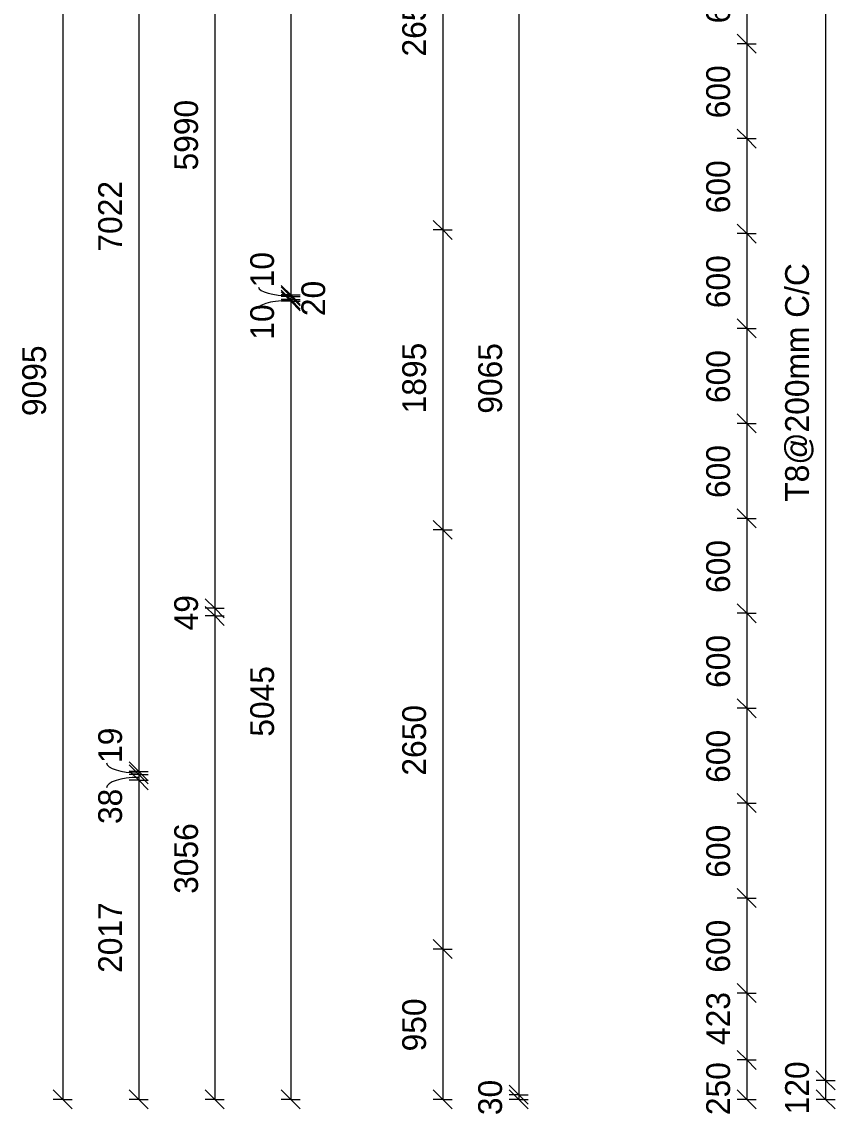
# Model space of a CAD drawing. Header units: millimetres. Extents: x -7053 to 9803, y -2516 to 13195.
# Drawn here: x -7053 to -1917, y -1494 to 5415 of the extents above; entities that cross this region are included whole.
import ezdxf

# ---------------------------------------------------------------- set-up
doc = ezdxf.new("R2010")
doc.units = ezdxf.units.MM
doc.layers.add('A-ANNO-DIMS', color=211, linetype='Continuous', lineweight=9)
doc.layers.add('A-ANNO-DIMS-60', color=211, linetype='Continuous', lineweight=9)
doc.styles.add('Nirmala UI Semilight', font='NirmalaS.ttf', dxfattribs={"height": 150})
doc.dimstyles.new('Arrow_Filled_-_2_5_NI_UI', dxfattribs={"dimscale": 304.8, "dimtxt": 157.104592, "dimasz": 0.393701, "dimexe": 0.19685, "dimexo": 0.0625, "dimgap": 0.19685, "dimtad": 1, "dimdec": 4, "dimzin": 0, "dimdsep": 46, "dimtxsty": 'Nirmala UI Semilight', "dimblk1": 'OBLIQUE', "dimblk2": 'OBLIQUE', "dimsah": 1, "dimcen": 0.09, "dimazin": 0, "dimtfac": 1, "dimtdec": 4, "dimtix": 1, "dimtmove": 0, "dimatfit": 3, "dimfxl": 0.19685, "dimfxlon": 1, "dimtvp": 1, "dimtolj": 1, "dimtzin": 0, "dimarcsym": 2})
doc.dimstyles.new('Arrow_Filled_-_2_5_NI_UI_1', dxfattribs={"dimscale": 304.8, "dimtxt": 157.104592, "dimasz": 0.393701, "dimexe": 0.19685, "dimexo": 0.0625, "dimgap": 0.19685, "dimtad": 1, "dimdec": 4, "dimzin": 0, "dimdsep": 46, "dimtxsty": 'Nirmala UI Semilight', "dimblk1": 'OBLIQUE', "dimblk2": 'OBLIQUE', "dimsah": 1, "dimcen": 0.09, "dimazin": 0, "dimtfac": 1, "dimtdec": 4, "dimtix": 1, "dimtmove": 2, "dimatfit": 3, "dimfxl": 0.19685, "dimfxlon": 1, "dimtvp": 1, "dimtolj": 1, "dimtzin": 0, "dimarcsym": 2})
doc.dimstyles.new('Arrow_Filled_-_2_5_NI_UI_2', dxfattribs={"dimscale": 304.8, "dimtxt": 157.104592, "dimasz": 0.393701, "dimexe": 0.19685, "dimexo": 0.0625, "dimgap": 0.19685, "dimtad": 1, "dimdec": 4, "dimzin": 0, "dimdsep": 46, "dimtxsty": 'Nirmala UI Semilight', "dimblk1": 'OBLIQUE', "dimblk2": 'OBLIQUE', "dimsah": 1, "dimcen": 0.09, "dimazin": 0, "dimtfac": 1, "dimtdec": 4, "dimtix": 1, "dimtmove": 1, "dimatfit": 3, "dimfxl": 0.19685, "dimfxlon": 1, "dimtvp": 1, "dimtolj": 1, "dimtzin": 0, "dimarcsym": 2})

# ---------------------------------------------------------------- blocks, each defined once
blk = doc.blocks.new('DIMBLOCK13-Elevation Front')
at = {"layer": 'A-ANNO-DIMS-60'}
for p, q in [((-3914.9, 7700), (-3974.9, 7760)), ((-3914.9, 7700), (-3974.9, 7700)), ((-3914.9, 7700), (-3914.9, -1365)), ((-3914.9, 7700), (-3854.9, 7640)), ((-3914.9, 7700), (-3854.9, 7700)), ((-3914.9, -1365), (-3974.9, -1305)), ((-3914.9, -1365), (-3974.9, -1365)), ((-3914.9, -1365), (-3854.9, -1425)), ((-3914.9, -1365), (-3854.9, -1365))]:
    blk.add_line(p, q, dxfattribs=at)
at = {"layer": 'A-ANNO-DIMS-60', "color": 0, "insert": (-4170.6, 2939), "char_height": 150, "width": 548.438, "attachment_point": 1, "rotation": 90, "line_spacing_factor": 1.142579, "style": 'Nirmala UI Semilight'}
blk.add_mtext('9065', dxfattribs=at)
blk = doc.blocks.new('_Oblique')
at = {"color": 0, "linetype": 'ByBlock', "lineweight": -2}
blk.add_line((-0.5, -0.5), (0.5, 0.5), dxfattribs=at)
blk = doc.blocks.new('DIMBLOCK14-Elevation Front')
at = {"layer": 'A-ANNO-DIMS-60'}
for p, q in [((-3914.9, -1365), (-3974.9, -1305)), ((-3914.9, -1395), (-3974.9, -1335)), ((-3914.9, -1365), (-3974.9, -1365)), ((-3914.9, -1365), (-3914.9, -1395)), ((-3914.9, -1365), (-3854.9, -1425)), ((-3914.9, -1365), (-3854.9, -1365)), ((-3914.9, -1395), (-3974.9, -1395)), ((-3914.9, -1395), (-3854.9, -1455)), ((-3914.9, -1395), (-3854.9, -1395))]:
    blk.add_line(p, q, dxfattribs=at)
at = {"layer": 'A-ANNO-DIMS-60', "color": 0, "insert": (-4170.6, -1494.3), "char_height": 150, "width": 274.219, "attachment_point": 1, "rotation": 90, "line_spacing_factor": 1.142579, "style": 'Nirmala UI Semilight'}
blk.add_mtext('30', dxfattribs=at)
blk = doc.blocks.new('DIMBLOCK19-Elevation Front')
at = {"layer": 'A-ANNO-DIMS-60'}
for p, q in [((-1976.7, 7580), (-2036.7, 7640)), ((-1976.7, 7580), (-2036.7, 7580)), ((-1976.7, 7580), (-1976.7, -1275)), ((-1976.7, 7580), (-1916.7, 7520)), ((-1976.7, 7580), (-1916.7, 7580)), ((-1976.7, -1275), (-2036.7, -1215)), ((-1976.7, -1275), (-2036.7, -1275)), ((-1976.7, -1275), (-1916.7, -1335)), ((-1976.7, -1275), (-1916.7, -1275))]:
    blk.add_line(p, q, dxfattribs=at)
at = {"layer": 'A-ANNO-DIMS-60', "color": 0, "insert": (-2232.4, 2382.7), "char_height": 150, "width": 1847.55, "attachment_point": 1, "rotation": 90, "line_spacing_factor": 1.142579, "style": 'Nirmala UI Semilight'}
blk.add_mtext('T8@200mm C/C', dxfattribs=at)
blk = doc.blocks.new('DIMBLOCK20-Elevation Front')
at = {"layer": 'A-ANNO-DIMS-60'}
for p, q in [((-1976.7, -1275), (-2036.7, -1215)), ((-1976.7, -1275), (-2036.7, -1275)), ((-1976.7, -1275), (-1976.7, -1395)), ((-1976.7, -1275), (-1916.7, -1335)), ((-1976.7, -1275), (-1916.7, -1275)), ((-1976.7, -1395), (-2036.7, -1335)), ((-1976.7, -1395), (-2036.7, -1395)), ((-1976.7, -1395), (-1916.7, -1455)), ((-1976.7, -1395), (-1916.7, -1395))]:
    blk.add_line(p, q, dxfattribs=at)
at = {"layer": 'A-ANNO-DIMS-60', "color": 0, "insert": (-2232.4, -1489.2), "char_height": 150, "width": 370.196, "attachment_point": 1, "rotation": 90, "line_spacing_factor": 1.142579, "style": 'Nirmala UI Semilight'}
blk.add_mtext('120', dxfattribs=at)
blk = doc.blocks.new('DIMBLOCK25-Elevation Front')
at = {"layer": 'A-ANNO-DIMS-60'}
for p, q in [((-2474.9, 5877.5), (-2534.9, 5937.5)), ((-2474.9, 5877.5), (-2534.9, 5877.5)), ((-2474.9, 5877.5), (-2474.9, 5277.5)), ((-2474.9, 5877.5), (-2414.9, 5817.5)), ((-2474.9, 5877.5), (-2414.9, 5877.5)), ((-2474.9, 5277.5), (-2534.9, 5337.5)), ((-2474.9, 5277.5), (-2534.9, 5277.5)), ((-2474.9, 5277.5), (-2414.9, 5217.5)), ((-2474.9, 5277.5), (-2414.9, 5277.5))]:
    blk.add_line(p, q, dxfattribs=at)
at = {"layer": 'A-ANNO-DIMS-60', "color": 0, "insert": (-2730.6, 5406.1), "char_height": 150, "width": 411.328, "attachment_point": 1, "rotation": 90, "line_spacing_factor": 1.142579, "style": 'Nirmala UI Semilight'}
blk.add_mtext('600', dxfattribs=at)
blk = doc.blocks.new('DIMBLOCK26-Elevation Front')
at = {"layer": 'A-ANNO-DIMS-60'}
for p, q in [((-2474.9, 5277.5), (-2534.9, 5337.5)), ((-2474.9, 5277.5), (-2534.9, 5277.5)), ((-2474.9, 5277.5), (-2474.9, 4677.5)), ((-2474.9, 5277.5), (-2414.9, 5217.5)), ((-2474.9, 5277.5), (-2414.9, 5277.5)), ((-2474.9, 4677.5), (-2534.9, 4737.5)), ((-2474.9, 4677.5), (-2534.9, 4677.5)), ((-2474.9, 4677.5), (-2414.9, 4617.5)), ((-2474.9, 4677.5), (-2414.9, 4677.5))]:
    blk.add_line(p, q, dxfattribs=at)
at = {"layer": 'A-ANNO-DIMS-60', "color": 0, "insert": (-2730.6, 4806.1), "char_height": 150, "width": 411.328, "attachment_point": 1, "rotation": 90, "line_spacing_factor": 1.142579, "style": 'Nirmala UI Semilight'}
blk.add_mtext('600', dxfattribs=at)
blk = doc.blocks.new('DIMBLOCK27-Elevation Front')
at = {"layer": 'A-ANNO-DIMS-60'}
for p, q in [((-2474.9, 4677.5), (-2534.9, 4737.5)), ((-2474.9, 4677.5), (-2534.9, 4677.5)), ((-2474.9, 4677.5), (-2474.9, 4077.5)), ((-2474.9, 4677.5), (-2414.9, 4617.5)), ((-2474.9, 4677.5), (-2414.9, 4677.5)), ((-2474.9, 4077.5), (-2534.9, 4137.5)), ((-2474.9, 4077.5), (-2534.9, 4077.5)), ((-2474.9, 4077.5), (-2414.9, 4017.5)), ((-2474.9, 4077.5), (-2414.9, 4077.5))]:
    blk.add_line(p, q, dxfattribs=at)
at = {"layer": 'A-ANNO-DIMS-60', "color": 0, "insert": (-2730.6, 4206.1), "char_height": 150, "width": 411.328, "attachment_point": 1, "rotation": 90, "line_spacing_factor": 1.142579, "style": 'Nirmala UI Semilight'}
blk.add_mtext('600', dxfattribs=at)
blk = doc.blocks.new('DIMBLOCK28-Elevation Front')
at = {"layer": 'A-ANNO-DIMS-60'}
for p, q in [((-2474.9, 4077.5), (-2534.9, 4137.5)), ((-2474.9, 4077.5), (-2534.9, 4077.5)), ((-2474.9, 4077.5), (-2474.9, 3477.5)), ((-2474.9, 4077.5), (-2414.9, 4017.5)), ((-2474.9, 4077.5), (-2414.9, 4077.5)), ((-2474.9, 3477.5), (-2534.9, 3537.5)), ((-2474.9, 3477.5), (-2534.9, 3477.5)), ((-2474.9, 3477.5), (-2414.9, 3417.5)), ((-2474.9, 3477.5), (-2414.9, 3477.5))]:
    blk.add_line(p, q, dxfattribs=at)
at = {"layer": 'A-ANNO-DIMS-60', "color": 0, "insert": (-2730.6, 3606.1), "char_height": 150, "width": 411.328, "attachment_point": 1, "rotation": 90, "line_spacing_factor": 1.142579, "style": 'Nirmala UI Semilight'}
blk.add_mtext('600', dxfattribs=at)
blk = doc.blocks.new('DIMBLOCK29-Elevation Front')
at = {"layer": 'A-ANNO-DIMS-60'}
for p, q in [((-2474.9, 3477.5), (-2534.9, 3537.5)), ((-2474.9, 3477.5), (-2534.9, 3477.5)), ((-2474.9, 3477.5), (-2474.9, 2877.5)), ((-2474.9, 3477.5), (-2414.9, 3417.5)), ((-2474.9, 3477.5), (-2414.9, 3477.5)), ((-2474.9, 2877.5), (-2534.9, 2937.5)), ((-2474.9, 2877.5), (-2534.9, 2877.5)), ((-2474.9, 2877.5), (-2414.9, 2817.5)), ((-2474.9, 2877.5), (-2414.9, 2877.5))]:
    blk.add_line(p, q, dxfattribs=at)
at = {"layer": 'A-ANNO-DIMS-60', "color": 0, "insert": (-2730.6, 3006.1), "char_height": 150, "width": 411.328, "attachment_point": 1, "rotation": 90, "line_spacing_factor": 1.142579, "style": 'Nirmala UI Semilight'}
blk.add_mtext('600', dxfattribs=at)
blk = doc.blocks.new('DIMBLOCK30-Elevation Front')
at = {"layer": 'A-ANNO-DIMS-60'}
for p, q in [((-2474.9, 2877.5), (-2534.9, 2937.5)), ((-2474.9, 2877.5), (-2534.9, 2877.5)), ((-2474.9, 2877.5), (-2474.9, 2277.5)), ((-2474.9, 2877.5), (-2414.9, 2817.5)), ((-2474.9, 2877.5), (-2414.9, 2877.5)), ((-2474.9, 2277.5), (-2534.9, 2337.5)), ((-2474.9, 2277.5), (-2534.9, 2277.5)), ((-2474.9, 2277.5), (-2414.9, 2217.5)), ((-2474.9, 2277.5), (-2414.9, 2277.5))]:
    blk.add_line(p, q, dxfattribs=at)
at = {"layer": 'A-ANNO-DIMS-60', "color": 0, "insert": (-2730.6, 2406.1), "char_height": 150, "width": 411.328, "attachment_point": 1, "rotation": 90, "line_spacing_factor": 1.142579, "style": 'Nirmala UI Semilight'}
blk.add_mtext('600', dxfattribs=at)
blk = doc.blocks.new('DIMBLOCK31-Elevation Front')
at = {"layer": 'A-ANNO-DIMS-60'}
for p, q in [((-2474.9, 2277.5), (-2534.9, 2337.5)), ((-2474.9, 2277.5), (-2534.9, 2277.5)), ((-2474.9, 2277.5), (-2474.9, 1677.5)), ((-2474.9, 2277.5), (-2414.9, 2217.5)), ((-2474.9, 2277.5), (-2414.9, 2277.5)), ((-2474.9, 1677.5), (-2534.9, 1737.5)), ((-2474.9, 1677.5), (-2534.9, 1677.5)), ((-2474.9, 1677.5), (-2414.9, 1617.5)), ((-2474.9, 1677.5), (-2414.9, 1677.5))]:
    blk.add_line(p, q, dxfattribs=at)
at = {"layer": 'A-ANNO-DIMS-60', "color": 0, "insert": (-2730.6, 1806.1), "char_height": 150, "width": 411.328, "attachment_point": 1, "rotation": 90, "line_spacing_factor": 1.142579, "style": 'Nirmala UI Semilight'}
blk.add_mtext('600', dxfattribs=at)
blk = doc.blocks.new('DIMBLOCK32-Elevation Front')
at = {"layer": 'A-ANNO-DIMS-60'}
for p, q in [((-2474.9, 1677.5), (-2534.9, 1737.5)), ((-2474.9, 1677.5), (-2534.9, 1677.5)), ((-2474.9, 1677.5), (-2474.9, 1077.5)), ((-2474.9, 1677.5), (-2414.9, 1617.5)), ((-2474.9, 1677.5), (-2414.9, 1677.5)), ((-2474.9, 1077.5), (-2534.9, 1137.5)), ((-2474.9, 1077.5), (-2534.9, 1077.5)), ((-2474.9, 1077.5), (-2414.9, 1017.5)), ((-2474.9, 1077.5), (-2414.9, 1077.5))]:
    blk.add_line(p, q, dxfattribs=at)
at = {"layer": 'A-ANNO-DIMS-60', "color": 0, "insert": (-2730.6, 1206.1), "char_height": 150, "width": 411.328, "attachment_point": 1, "rotation": 90, "line_spacing_factor": 1.142579, "style": 'Nirmala UI Semilight'}
blk.add_mtext('600', dxfattribs=at)
blk = doc.blocks.new('DIMBLOCK33-Elevation Front')
at = {"layer": 'A-ANNO-DIMS-60'}
for p, q in [((-2474.9, 1077.5), (-2534.9, 1137.5)), ((-2474.9, 1077.5), (-2534.9, 1077.5)), ((-2474.9, 1077.5), (-2474.9, 477.5)), ((-2474.9, 1077.5), (-2414.9, 1017.5)), ((-2474.9, 1077.5), (-2414.9, 1077.5)), ((-2474.9, 477.5), (-2534.9, 537.5)), ((-2474.9, 477.5), (-2534.9, 477.5)), ((-2474.9, 477.5), (-2414.9, 417.5)), ((-2474.9, 477.5), (-2414.9, 477.5))]:
    blk.add_line(p, q, dxfattribs=at)
at = {"layer": 'A-ANNO-DIMS-60', "color": 0, "insert": (-2730.6, 606.1), "char_height": 150, "width": 411.328, "attachment_point": 1, "rotation": 90, "line_spacing_factor": 1.142579, "style": 'Nirmala UI Semilight'}
blk.add_mtext('600', dxfattribs=at)
blk = doc.blocks.new('DIMBLOCK34-Elevation Front')
at = {"layer": 'A-ANNO-DIMS-60'}
for p, q in [((-2474.9, 477.5), (-2534.9, 537.5)), ((-2474.9, 477.5), (-2534.9, 477.5)), ((-2474.9, 477.5), (-2474.9, -122.5)), ((-2474.9, 477.5), (-2414.9, 417.5)), ((-2474.9, 477.5), (-2414.9, 477.5)), ((-2474.9, -122.5), (-2534.9, -62.5)), ((-2474.9, -122.5), (-2534.9, -122.5)), ((-2474.9, -122.5), (-2414.9, -182.5)), ((-2474.9, -122.5), (-2414.9, -122.5))]:
    blk.add_line(p, q, dxfattribs=at)
at = {"layer": 'A-ANNO-DIMS-60', "color": 0, "insert": (-2730.6, 6.1), "char_height": 150, "width": 411.328, "attachment_point": 1, "rotation": 90, "line_spacing_factor": 1.142579, "style": 'Nirmala UI Semilight'}
blk.add_mtext('600', dxfattribs=at)
blk = doc.blocks.new('DIMBLOCK35-Elevation Front')
at = {"layer": 'A-ANNO-DIMS-60'}
for p, q in [((-2474.9, -122.5), (-2534.9, -62.5)), ((-2474.9, -122.5), (-2534.9, -122.5)), ((-2474.9, -122.5), (-2474.9, -722.5)), ((-2474.9, -122.5), (-2414.9, -182.5)), ((-2474.9, -122.5), (-2414.9, -122.5)), ((-2474.9, -722.5), (-2534.9, -662.5)), ((-2474.9, -722.5), (-2534.9, -722.5)), ((-2474.9, -722.5), (-2414.9, -782.5)), ((-2474.9, -722.5), (-2414.9, -722.5))]:
    blk.add_line(p, q, dxfattribs=at)
at = {"layer": 'A-ANNO-DIMS-60', "color": 0, "insert": (-2730.6, -593.9), "char_height": 150, "width": 411.328, "attachment_point": 1, "rotation": 90, "line_spacing_factor": 1.142579, "style": 'Nirmala UI Semilight'}
blk.add_mtext('600', dxfattribs=at)
blk = doc.blocks.new('DIMBLOCK36-Elevation Front')
at = {"layer": 'A-ANNO-DIMS-60'}
for p, q in [((-2474.9, -722.5), (-2534.9, -662.5)), ((-2474.9, -722.5), (-2534.9, -722.5)), ((-2474.9, -722.5), (-2474.9, -1145)), ((-2474.9, -722.5), (-2414.9, -782.5)), ((-2474.9, -722.5), (-2414.9, -722.5)), ((-2474.9, -1145), (-2534.9, -1085)), ((-2474.9, -1145), (-2534.9, -1145)), ((-2474.9, -1145), (-2414.9, -1205)), ((-2474.9, -1145), (-2414.9, -1145))]:
    blk.add_line(p, q, dxfattribs=at)
at = {"layer": 'A-ANNO-DIMS-60', "color": 0, "insert": (-2730.6, -1051.1), "char_height": 150, "width": 414.756, "attachment_point": 1, "rotation": 90, "line_spacing_factor": 1.142579, "style": 'Nirmala UI Semilight'}
blk.add_mtext('423', dxfattribs=at)
blk = doc.blocks.new('DIMBLOCK37-Elevation Front')
at = {"layer": 'A-ANNO-DIMS-60'}
for p, q in [((-2474.9, -1145), (-2534.9, -1085)), ((-2474.9, -1145), (-2534.9, -1145)), ((-2474.9, -1145), (-2474.9, -1395)), ((-2474.9, -1145), (-2414.9, -1205)), ((-2474.9, -1145), (-2414.9, -1145)), ((-2474.9, -1395), (-2534.9, -1335)), ((-2474.9, -1395), (-2534.9, -1395)), ((-2474.9, -1395), (-2414.9, -1455)), ((-2474.9, -1395), (-2414.9, -1395))]:
    blk.add_line(p, q, dxfattribs=at)
at = {"layer": 'A-ANNO-DIMS-60', "color": 0, "insert": (-2730.6, -1494.2), "char_height": 150, "width": 411.328, "attachment_point": 1, "rotation": 90, "line_spacing_factor": 1.142579, "style": 'Nirmala UI Semilight'}
blk.add_mtext('250', dxfattribs=at)
blk = doc.blocks.new('DIMBLOCK39-Elevation Front')
at = {"layer": 'A-ANNO-DIMS-60'}
for p, q in [((-4394.9, 6750), (-4454.9, 6810)), ((-4394.9, 6750), (-4454.9, 6750)), ((-4394.9, 6750), (-4394.9, 4100)), ((-4394.9, 6750), (-4334.9, 6690)), ((-4394.9, 6750), (-4334.9, 6750)), ((-4394.9, 4100), (-4454.9, 4160)), ((-4394.9, 4100), (-4454.9, 4100)), ((-4394.9, 4100), (-4334.9, 4040)), ((-4394.9, 4100), (-4334.9, 4100))]:
    blk.add_line(p, q, dxfattribs=at)
at = {"layer": 'A-ANNO-DIMS-60', "color": 0, "insert": (-4650.6, 5196.5), "char_height": 150, "width": 548.438, "attachment_point": 1, "rotation": 90, "line_spacing_factor": 1.142579, "style": 'Nirmala UI Semilight'}
blk.add_mtext('2650', dxfattribs=at)
blk = doc.blocks.new('DIMBLOCK40-Elevation Front')
at = {"layer": 'A-ANNO-DIMS-60'}
for p, q in [((-4394.9, 4100), (-4454.9, 4160)), ((-4394.9, 4100), (-4454.9, 4100)), ((-4394.9, 4100), (-4394.9, 2205)), ((-4394.9, 4100), (-4334.9, 4040)), ((-4394.9, 4100), (-4334.9, 4100)), ((-4394.9, 2205), (-4454.9, 2265)), ((-4394.9, 2205), (-4454.9, 2205)), ((-4394.9, 2205), (-4334.9, 2145)), ((-4394.9, 2205), (-4334.9, 2205))]:
    blk.add_line(p, q, dxfattribs=at)
at = {"layer": 'A-ANNO-DIMS-60', "color": 0, "insert": (-4650.6, 2941.1), "char_height": 150, "width": 507.305, "attachment_point": 1, "rotation": 90, "line_spacing_factor": 1.142579, "style": 'Nirmala UI Semilight'}
blk.add_mtext('1895', dxfattribs=at)
blk = doc.blocks.new('DIMBLOCK41-Elevation Front')
at = {"layer": 'A-ANNO-DIMS-60'}
for p, q in [((-4394.9, 2205), (-4454.9, 2265)), ((-4394.9, 2205), (-4454.9, 2205)), ((-4394.9, 2205), (-4394.9, -445)), ((-4394.9, 2205), (-4334.9, 2145)), ((-4394.9, 2205), (-4334.9, 2205)), ((-4394.9, -445), (-4454.9, -385)), ((-4394.9, -445), (-4454.9, -445)), ((-4394.9, -445), (-4334.9, -505)), ((-4394.9, -445), (-4334.9, -445))]:
    blk.add_line(p, q, dxfattribs=at)
at = {"layer": 'A-ANNO-DIMS-60', "color": 0, "insert": (-4650.6, 651.5), "char_height": 150, "width": 548.438, "attachment_point": 1, "rotation": 90, "line_spacing_factor": 1.142579, "style": 'Nirmala UI Semilight'}
blk.add_mtext('2650', dxfattribs=at)
blk = doc.blocks.new('DIMBLOCK42-Elevation Front')
at = {"layer": 'A-ANNO-DIMS-60'}
for p, q in [((-4394.9, -445), (-4454.9, -385)), ((-4394.9, -445), (-4454.9, -445)), ((-4394.9, -445), (-4394.9, -1395)), ((-4394.9, -445), (-4334.9, -505)), ((-4394.9, -445), (-4334.9, -445)), ((-4394.9, -1395), (-4454.9, -1335)), ((-4394.9, -1395), (-4454.9, -1395)), ((-4394.9, -1395), (-4334.9, -1455)), ((-4394.9, -1395), (-4334.9, -1395))]:
    blk.add_line(p, q, dxfattribs=at)
at = {"layer": 'A-ANNO-DIMS-60', "color": 0, "insert": (-4650.6, -1091.4), "char_height": 150, "width": 411.328, "attachment_point": 1, "rotation": 90, "line_spacing_factor": 1.142579, "style": 'Nirmala UI Semilight'}
blk.add_mtext('950', dxfattribs=at)
blk = doc.blocks.new('DIMBLOCK46-Elevation Front')
at = {"layer": 'A-ANNO-DIMS-60'}
for p, q in [((-5354.9, 7700), (-5414.9, 7760)), ((-5354.9, 7700), (-5414.9, 7700)), ((-5354.9, 7700), (-5354.9, 3690)), ((-5354.9, 7700), (-5294.9, 7640)), ((-5354.9, 7700), (-5294.9, 7700)), ((-5354.9, 3690), (-5414.9, 3750)), ((-5354.9, 3690), (-5414.9, 3690)), ((-5354.9, 3690), (-5294.9, 3630)), ((-5354.9, 3690), (-5294.9, 3690))]:
    blk.add_line(p, q, dxfattribs=at)
at = {"layer": 'A-ANNO-DIMS-60', "color": 0, "insert": (-5610.6, 5482.2), "char_height": 150, "width": 510.733, "attachment_point": 1, "rotation": 90, "line_spacing_factor": 1.142579, "style": 'Nirmala UI Semilight'}
blk.add_mtext('4010', dxfattribs=at)
blk = doc.blocks.new('DIMBLOCK47-Elevation Front')
at = {"layer": 'A-ANNO-DIMS-60'}
for p, q in [((-5354.9, 3690), (-5414.9, 3750)), ((-5354.9, 3680), (-5414.9, 3740)), ((-5354.9, 3690), (-5414.9, 3690)), ((-5354.9, 3680), (-5414.9, 3680)), ((-5354.9, 3690), (-5354.9, 3680)), ((-5354.9, 3690), (-5294.9, 3630)), ((-5354.9, 3690), (-5294.9, 3690)), ((-5354.9, 3680), (-5294.9, 3620)), ((-5354.9, 3680), (-5294.9, 3680))]:
    blk.add_line(p, q, dxfattribs=at)
blk.add_ellipse((-5354.9, 3737.8), major_axis=(202.8, 0), ratio=0.260523, start_param=3.141593, end_param=4.712389, dxfattribs=at)
at = {"layer": 'A-ANNO-DIMS-60', "color": 0, "insert": (-5610.6, 3737.8), "char_height": 150, "width": 233.086, "attachment_point": 1, "rotation": 90, "line_spacing_factor": 1.142579, "style": 'Nirmala UI Semilight'}
blk.add_mtext('10', dxfattribs=at)
blk = doc.blocks.new('DIMBLOCK48-Elevation Front')
at = {"layer": 'A-ANNO-DIMS-60'}
for p, q in [((-5354.9, 3680), (-5414.9, 3740)), ((-5354.9, 3660), (-5414.9, 3720)), ((-5354.9, 3680), (-5414.9, 3680)), ((-5354.9, 3680), (-5354.9, 3660)), ((-5354.9, 3680), (-5294.9, 3620)), ((-5354.9, 3680), (-5294.9, 3680)), ((-5354.9, 3660), (-5414.9, 3660)), ((-5354.9, 3660), (-5294.9, 3600)), ((-5354.9, 3660), (-5294.9, 3660))]:
    blk.add_line(p, q, dxfattribs=at)
at = {"layer": 'A-ANNO-DIMS-60', "color": 0, "insert": (-5287.5, 3555.7), "char_height": 150, "width": 274.219, "attachment_point": 1, "rotation": 90, "line_spacing_factor": 1.142579, "style": 'Nirmala UI Semilight'}
blk.add_mtext('20', dxfattribs=at)
blk = doc.blocks.new('DIMBLOCK49-Elevation Front')
at = {"layer": 'A-ANNO-DIMS-60'}
for p, q in [((-5354.9, 3660), (-5414.9, 3720)), ((-5354.9, 3650), (-5414.9, 3710)), ((-5354.9, 3660), (-5414.9, 3660)), ((-5354.9, 3650), (-5414.9, 3650)), ((-5354.9, 3660), (-5354.9, 3650)), ((-5354.9, 3660), (-5294.9, 3600)), ((-5354.9, 3660), (-5294.9, 3660)), ((-5354.9, 3650), (-5294.9, 3590)), ((-5354.9, 3650), (-5294.9, 3650))]:
    blk.add_line(p, q, dxfattribs=at)
blk.add_ellipse((-5354.9, 3601.2), major_axis=(202.8, 0), ratio=0.265348, start_param=1.570796, end_param=3.141593, dxfattribs=at)
at = {"layer": 'A-ANNO-DIMS-60', "color": 0, "insert": (-5610.6, 3406.9), "char_height": 150, "width": 233.086, "attachment_point": 1, "rotation": 90, "line_spacing_factor": 1.142579, "style": 'Nirmala UI Semilight'}
blk.add_mtext('10', dxfattribs=at)
blk = doc.blocks.new('DIMBLOCK50-Elevation Front')
at = {"layer": 'A-ANNO-DIMS-60'}
for p, q in [((-5354.9, 3650), (-5414.9, 3710)), ((-5354.9, 3650), (-5414.9, 3650)), ((-5354.9, 3650), (-5354.9, -1395)), ((-5354.9, 3650), (-5294.9, 3590)), ((-5354.9, 3650), (-5294.9, 3650)), ((-5354.9, -1395), (-5414.9, -1335)), ((-5354.9, -1395), (-5414.9, -1395)), ((-5354.9, -1395), (-5294.9, -1455)), ((-5354.9, -1395), (-5294.9, -1395))]:
    blk.add_line(p, q, dxfattribs=at)
at = {"layer": 'A-ANNO-DIMS-60', "color": 0, "insert": (-5610.6, 897.6), "char_height": 150, "width": 551.866, "attachment_point": 1, "rotation": 90, "line_spacing_factor": 1.142579, "style": 'Nirmala UI Semilight'}
blk.add_mtext('5045', dxfattribs=at)
blk = doc.blocks.new('DIMBLOCK54-Elevation Front')
at = {"layer": 'A-ANNO-DIMS-60'}
for p, q in [((-5834.9, 7700), (-5894.9, 7760)), ((-5834.9, 7700), (-5894.9, 7700)), ((-5834.9, 7700), (-5834.9, 1709.5)), ((-5834.9, 7700), (-5774.9, 7640)), ((-5834.9, 7700), (-5774.9, 7700)), ((-5834.9, 1709.5), (-5894.9, 1769.5)), ((-5834.9, 1709.5), (-5894.9, 1709.5)), ((-5834.9, 1709.5), (-5774.9, 1649.5)), ((-5834.9, 1709.5), (-5774.9, 1709.5))]:
    blk.add_line(p, q, dxfattribs=at)
at = {"layer": 'A-ANNO-DIMS-60', "color": 0, "insert": (-6090.6, 4476.2), "char_height": 150, "width": 548.438, "attachment_point": 1, "rotation": 90, "line_spacing_factor": 1.142579, "style": 'Nirmala UI Semilight'}
blk.add_mtext('5990', dxfattribs=at)
blk = doc.blocks.new('DIMBLOCK55-Elevation Front')
at = {"layer": 'A-ANNO-DIMS-60'}
for p, q in [((-5834.9, 1709.5), (-5894.9, 1769.5)), ((-5834.9, 1661), (-5894.9, 1721)), ((-5834.9, 1709.5), (-5894.9, 1709.5)), ((-5834.9, 1661), (-5894.9, 1661)), ((-5834.9, 1709.5), (-5834.9, 1661)), ((-5834.9, 1709.5), (-5774.9, 1649.5)), ((-5834.9, 1709.5), (-5774.9, 1709.5)), ((-5834.9, 1661), (-5774.9, 1601)), ((-5834.9, 1661), (-5774.9, 1661))]:
    blk.add_line(p, q, dxfattribs=at)
at = {"layer": 'A-ANNO-DIMS-60', "color": 0, "insert": (-6090.6, 1569.6), "char_height": 150, "width": 277.647, "attachment_point": 1, "rotation": 90, "line_spacing_factor": 1.142579, "style": 'Nirmala UI Semilight'}
blk.add_mtext('49', dxfattribs=at)
blk = doc.blocks.new('DIMBLOCK56-Elevation Front')
at = {"layer": 'A-ANNO-DIMS-60'}
for p, q in [((-5834.9, 1661), (-5894.9, 1721)), ((-5834.9, 1661), (-5894.9, 1661)), ((-5834.9, 1661), (-5834.9, -1395)), ((-5834.9, 1661), (-5774.9, 1601)), ((-5834.9, 1661), (-5774.9, 1661)), ((-5834.9, -1395), (-5894.9, -1335)), ((-5834.9, -1395), (-5894.9, -1395)), ((-5834.9, -1395), (-5774.9, -1455)), ((-5834.9, -1395), (-5774.9, -1395))]:
    blk.add_line(p, q, dxfattribs=at)
at = {"layer": 'A-ANNO-DIMS-60', "color": 0, "insert": (-6090.6, -95.5), "char_height": 150, "width": 548.438, "attachment_point": 1, "rotation": 90, "line_spacing_factor": 1.142579, "style": 'Nirmala UI Semilight'}
blk.add_mtext('3056', dxfattribs=at)
blk = doc.blocks.new('DIMBLOCK57-Elevation Front')
at = {"layer": 'A-ANNO-DIMS-60'}
for p, q in [((-6314.9, 7700), (-6374.9, 7760)), ((-6314.9, 7700), (-6374.9, 7700)), ((-6314.9, 7700), (-6314.9, 678.4)), ((-6314.9, 7700), (-6254.9, 7640)), ((-6314.9, 7700), (-6254.9, 7700)), ((-6314.9, 678.4), (-6374.9, 738.4)), ((-6314.9, 678.4), (-6374.9, 678.4)), ((-6314.9, 678.4), (-6254.9, 618.4)), ((-6314.9, 678.4), (-6254.9, 678.4))]:
    blk.add_line(p, q, dxfattribs=at)
at = {"layer": 'A-ANNO-DIMS-60', "color": 0, "insert": (-6570.6, 3963.6), "char_height": 150, "width": 541.582, "attachment_point": 1, "rotation": 90, "line_spacing_factor": 1.142579, "style": 'Nirmala UI Semilight'}
blk.add_mtext('7022', dxfattribs=at)
blk = doc.blocks.new('DIMBLOCK58-Elevation Front')
at = {"layer": 'A-ANNO-DIMS-60'}
for p, q in [((-6314.9, 678.4), (-6374.9, 738.4)), ((-6314.9, 659.5), (-6374.9, 719.5)), ((-6314.9, 678.4), (-6374.9, 678.4)), ((-6314.9, 659.5), (-6374.9, 659.5)), ((-6314.9, 678.4), (-6314.9, 659.5)), ((-6314.9, 678.4), (-6254.9, 618.4)), ((-6314.9, 678.4), (-6254.9, 678.4)), ((-6314.9, 659.5), (-6254.9, 599.5)), ((-6314.9, 659.5), (-6254.9, 659.5))]:
    blk.add_line(p, q, dxfattribs=at)
blk.add_ellipse((-6314.9, 731.8), major_axis=(-202.8, 0), ratio=0.309712, start_param=0, end_param=1.570796, dxfattribs=at)
at = {"layer": 'A-ANNO-DIMS-60', "color": 0, "insert": (-6570.6, 731.8), "char_height": 150, "width": 233.086, "attachment_point": 1, "rotation": 90, "line_spacing_factor": 1.142579, "style": 'Nirmala UI Semilight'}
blk.add_mtext('19', dxfattribs=at)
blk = doc.blocks.new('DIMBLOCK59-Elevation Front')
at = {"layer": 'A-ANNO-DIMS-60'}
for p, q in [((-6314.9, 659.5), (-6374.9, 719.5)), ((-6314.9, 621.8), (-6374.9, 681.8)), ((-6314.9, 659.5), (-6374.9, 659.5)), ((-6314.9, 659.5), (-6314.9, 621.8)), ((-6314.9, 659.5), (-6254.9, 599.5)), ((-6314.9, 659.5), (-6254.9, 659.5)), ((-6314.9, 621.8), (-6374.9, 621.8)), ((-6314.9, 621.8), (-6254.9, 561.8)), ((-6314.9, 621.8), (-6254.9, 621.8))]:
    blk.add_line(p, q, dxfattribs=at)
blk.add_ellipse((-6314.9, 574), major_axis=(-202.8, 0), ratio=0.328837, start_param=4.712389, end_param=6.283185, dxfattribs=at)
at = {"layer": 'A-ANNO-DIMS-60', "color": 0, "insert": (-6570.6, 345.4), "char_height": 150, "width": 274.219, "attachment_point": 1, "rotation": 90, "line_spacing_factor": 1.142579, "style": 'Nirmala UI Semilight'}
blk.add_mtext('38', dxfattribs=at)
blk = doc.blocks.new('DIMBLOCK60-Elevation Front')
at = {"layer": 'A-ANNO-DIMS-60'}
for p, q in [((-6314.9, 621.8), (-6374.9, 681.8)), ((-6314.9, 621.8), (-6374.9, 621.8)), ((-6314.9, 621.8), (-6314.9, -1395)), ((-6314.9, 621.8), (-6254.9, 561.8)), ((-6314.9, 621.8), (-6254.9, 621.8)), ((-6314.9, -1395), (-6374.9, -1335)), ((-6314.9, -1395), (-6374.9, -1395)), ((-6314.9, -1395), (-6254.9, -1455)), ((-6314.9, -1395), (-6254.9, -1395))]:
    blk.add_line(p, q, dxfattribs=at)
at = {"layer": 'A-ANNO-DIMS-60', "color": 0, "insert": (-6570.6, -595.1), "char_height": 150, "width": 500.45, "attachment_point": 1, "rotation": 90, "line_spacing_factor": 1.142579, "style": 'Nirmala UI Semilight'}
blk.add_mtext('2017', dxfattribs=at)
blk = doc.blocks.new('DIMBLOCK74-Elevation Front')
at = {"layer": 'A-ANNO-DIMS-60'}
for p, q in [((-6794.9, 7700), (-6854.9, 7760)), ((-6794.9, 7700), (-6854.9, 7700)), ((-6794.9, 7700), (-6794.9, -1395)), ((-6794.9, 7700), (-6734.9, 7640)), ((-6794.9, 7700), (-6734.9, 7700)), ((-6794.9, -1395), (-6854.9, -1335)), ((-6794.9, -1395), (-6854.9, -1395)), ((-6794.9, -1395), (-6734.9, -1455)), ((-6794.9, -1395), (-6734.9, -1395))]:
    blk.add_line(p, q, dxfattribs=at)
at = {"layer": 'A-ANNO-DIMS-60', "color": 0, "insert": (-7050.6, 2924), "char_height": 150, "width": 548.438, "attachment_point": 1, "rotation": 90, "line_spacing_factor": 1.142579, "style": 'Nirmala UI Semilight'}
blk.add_mtext('9095', dxfattribs=at)

msp = doc.modelspace()

# ---------------------------------------------------------------- dimensions: what is measured, and where the dimension line sits
at = {"layer": 'A-ANNO-DIMS'}
for base, p1, p2, override, picture, middle in [((-6794.86342, -1395), (-6734.86342, 7700), (-6734.86342, -1395), {"dimpost": '<>', "dimfxl": 9095}, 'DIMBLOCK74-Elevation Front', (-6932.42618, 3152.5)), ((-6314.86342, 678.44679), (-6254.86342, 7700), (-6254.86342, 678.44679), {"dimpost": '<>', "dimfxl": 7021.553214}, 'DIMBLOCK57-Elevation Front', (-6452.37388, 4189.22339)), ((-5834.86342, 1709.51141), (-5774.86342, 7700), (-5774.86342, 1709.51141), {"dimpost": '<>', "dimfxl": 5990.488593}, 'DIMBLOCK54-Elevation Front', (-5972.42618, 4704.7557)), ((-5354.86342, 3690), (-5294.86342, 7700), (-5294.86342, 3690), {"dimpost": '<>', "dimfxl": 4010}, 'DIMBLOCK46-Elevation Front', (-5492.79229, 5695)), ((-3914.86342, -1365), (-3854.86342, 7700), (-3854.86342, -1365), {"dimpost": '<>', "dimfxl": 9065}, 'DIMBLOCK13-Elevation Front', (-4052.42618, 3167.5)), ((-4394.86342, 4100), (-4334.86342, 6750), (-4334.86342, 4100), {"dimpost": '<>', "dimfxl": 2650}, 'DIMBLOCK39-Elevation Front', (-4532.42618, 5425)), ((-2474.86342, 5277.5), (-2414.86342, 5877.5), (-2414.86342, 5277.5), {"dimpost": '<>', "dimfxl": 600}, 'DIMBLOCK25-Elevation Front', (-2612.42618, 5577.5)), ((-2474.86342, 4677.5), (-2414.86342, 5277.5), (-2414.86342, 4677.5), {"dimpost": '<>', "dimfxl": 600}, 'DIMBLOCK26-Elevation Front', (-2612.42618, 4977.5)), ((-2474.86342, 4077.5), (-2414.86342, 4677.5), (-2414.86342, 4077.5), {"dimpost": '<>', "dimfxl": 600}, 'DIMBLOCK27-Elevation Front', (-2612.42618, 4377.5)), ((-4394.86342, 2205), (-4334.86342, 4100), (-4334.86342, 2205), {"dimpost": '<>', "dimfxl": 1895}, 'DIMBLOCK40-Elevation Front', (-4532.84459, 3152.5)), ((-2474.86342, 3477.5), (-2414.86342, 4077.5), (-2414.86342, 3477.5), {"dimpost": '<>', "dimfxl": 600}, 'DIMBLOCK28-Elevation Front', (-2612.42618, 3777.5)), ((-5354.86342, -1395), (-5294.86342, 3650), (-5294.86342, -1395), {"dimpost": '<>', "dimfxl": 5045}, 'DIMBLOCK50-Elevation Front', (-5492.37388, 1127.5)), ((-2474.86342, 2877.5), (-2414.86342, 3477.5), (-2414.86342, 2877.5), {"dimpost": '<>', "dimfxl": 600}, 'DIMBLOCK29-Elevation Front', (-2612.42618, 3177.5)), ((-2474.86342, 2277.5), (-2414.86342, 2877.5), (-2414.86342, 2277.5), {"dimpost": '<>', "dimfxl": 600}, 'DIMBLOCK30-Elevation Front', (-2612.42618, 2577.5)), ((-2474.86342, 1677.5), (-2414.86342, 2277.5), (-2414.86342, 1677.5), {"dimpost": '<>', "dimfxl": 600}, 'DIMBLOCK31-Elevation Front', (-2612.42618, 1977.5)), ((-4394.86342, -445), (-4334.86342, 2205), (-4334.86342, -445), {"dimpost": '<>', "dimfxl": 2650}, 'DIMBLOCK41-Elevation Front', (-4532.42618, 880)), ((-5834.86342, 1660.9886), (-5774.86342, 1709.51141), (-5774.86342, 1660.9886), {"dimpost": '<>', "dimfxl": 48.522802}, 'DIMBLOCK55-Elevation Front', (-5972.42618, 1685.25001)), ((-2474.86342, 1077.5), (-2414.86342, 1677.5), (-2414.86342, 1077.5), {"dimpost": '<>', "dimfxl": 600}, 'DIMBLOCK32-Elevation Front', (-2612.42618, 1377.5)), ((-5834.86342, -1395), (-5774.86342, 1660.9886), (-5774.86342, -1395), {"dimpost": '<>', "dimfxl": 3055.988605}, 'DIMBLOCK56-Elevation Front', (-5972.42618, 132.9943)), ((-2474.86342, 477.5), (-2414.86342, 1077.5), (-2414.86342, 477.5), {"dimpost": '<>', "dimfxl": 600}, 'DIMBLOCK33-Elevation Front', (-2612.42618, 777.5)), ((-6314.86342, -1395), (-6254.86342, 621.75052), (-6254.86342, -1395), {"dimpost": '<>', "dimfxl": 2016.750516}, 'DIMBLOCK60-Elevation Front', (-6452.79229, -386.62474)), ((-2474.86342, -122.5), (-2414.86342, 477.5), (-2414.86342, -122.5), {"dimpost": '<>', "dimfxl": 600}, 'DIMBLOCK34-Elevation Front', (-2612.42618, 177.5)), ((-2474.86342, -722.5), (-2414.86342, -122.5), (-2414.86342, -722.5), {"dimpost": '<>', "dimfxl": 600}, 'DIMBLOCK35-Elevation Front', (-2612.42618, -422.5)), ((-4394.86342, -1395), (-4334.86342, -445), (-4334.86342, -1395), {"dimpost": '<>', "dimfxl": 950}, 'DIMBLOCK42-Elevation Front', (-4532.42618, -920)), ((-1976.67435, -1395), (-1916.67435, -1275), (-1916.67435, -1395), {"dimpost": '<>', "dimfxl": 120}, 'DIMBLOCK20-Elevation Front', (-2114.60322, -1335)), ((-3914.86342, -1395), (-3854.86342, -1365), (-3854.86342, -1395), {"dimpost": '<>', "dimfxl": 30}, 'DIMBLOCK14-Elevation Front', (-4052.42618, -1380))]:
    dim = msp.add_linear_dim(base=base, p1=p1, p2=p2, angle=90, dimstyle='Arrow_Filled_-_2_5_NI_UI', override=override, dxfattribs=at)
    dim.commit()
    dim.dimension.update_dxf_attribs({"geometry": picture, "text_midpoint": middle})
dim = msp.add_linear_dim(base=(-1976.67435, -1275), p1=(-1916.67435, 7580), p2=(-1916.67435, -1275), angle=90, text='T8@200mm C/C', dimstyle='Arrow_Filled_-_2_5_NI_UI', override={"dimpost": '<>', "dimfxl": 8855}, dxfattribs=at)
dim.commit()
dim.dimension.update_dxf_attribs({"geometry": 'DIMBLOCK19-Elevation Front', "text_midpoint": (-2125.37728, 3152.5)})
for base, p1, p2, dimstyle, override, picture, middle in [((-5354.86342, 3679.99742), (-5294.86342, 3690), (-5294.86342, 3679.99742), 'Arrow_Filled_-_2_5_NI_UI_2', {"dimpost": '<>', "dimfxl": 10.002582}, 'DIMBLOCK47-Elevation Front', (-5510.56657, 3854.38163)), ((-5354.86342, 3660.00258), (-5294.86342, 3679.99742), (-5294.86342, 3660.00258), 'Arrow_Filled_-_2_5_NI_UI_1', {"dimpost": '<>', "dimfxl": 19.994835}, 'DIMBLOCK48-Elevation Front', (-5187.45919, 3692.85158)), ((-5354.86342, 3650), (-5294.86342, 3660.00258), (-5294.86342, 3650), 'Arrow_Filled_-_2_5_NI_UI_2', {"dimpost": '<>', "dimfxl": 10.002582}, 'DIMBLOCK49-Elevation Front', (-5510.56657, 3523.48745)), ((-6314.86342, 659.54803), (-6254.86342, 678.44679), (-6254.86342, 659.54803), 'Arrow_Filled_-_2_5_NI_UI_2', {"dimpost": '<>', "dimfxl": 18.898757}, 'DIMBLOCK58-Elevation Front', (-6470.56657, 848.35691)), ((-6314.86342, 621.75052), (-6254.86342, 659.54803), (-6254.86342, 621.75052), 'Arrow_Filled_-_2_5_NI_UI_2', {"dimpost": '<>', "dimfxl": 37.797513}, 'DIMBLOCK59-Elevation Front', (-6470.56657, 482.5474)), ((-2474.86342, -1145), (-2414.86342, -722.5), (-2414.86342, -1145), 'Arrow_Filled_-_2_5_NI_UI_1', {"dimpost": '<>', "dimfxl": 422.5}, 'DIMBLOCK36-Elevation Front', (-2630.56657, -843.74586)), ((-2474.86342, -1395), (-2414.86342, -1145), (-2414.86342, -1395), 'Arrow_Filled_-_2_5_NI_UI_1', {"dimpost": '<>', "dimfxl": 250}, 'DIMBLOCK37-Elevation Front', (-2630.56657, -1288.581))]:
    dim = msp.add_linear_dim(base=base, p1=p1, p2=p2, angle=90, dimstyle=dimstyle, override=override, dxfattribs=at)
    dim.commit()
    dim.dimension.update_dxf_attribs({"geometry": picture, "text_midpoint": middle, "dimtype": 160, "text_rotation": 90})

doc.saveas('drawing.dxf')
